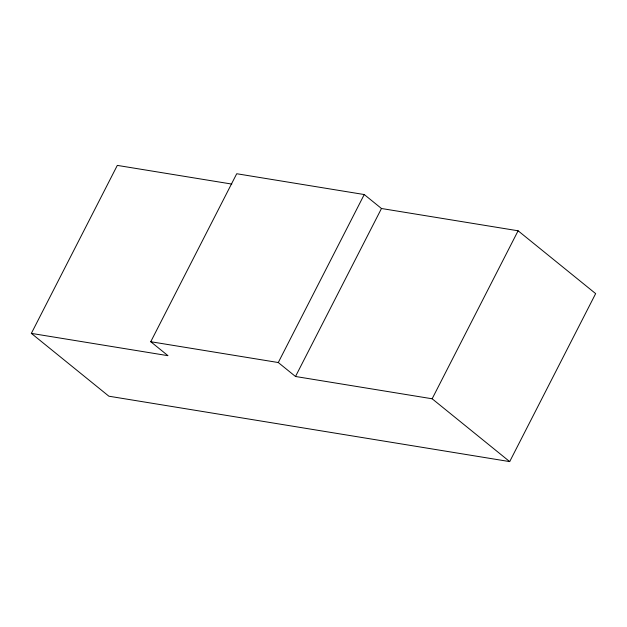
<?xml version="1.0" encoding="UTF-8"?>
<svg xmlns="http://www.w3.org/2000/svg" width="627" height="627" viewBox="0 0 627 627"><rect width="100%" height="100%" fill="white"/><g stroke="black" fill="none" stroke-linecap="round" stroke-linejoin="round"><path stroke-width="0.94" d="M31.35 333.384L167.981 355.681L150.754 341.723L236.716 173.734L364.24 194.542L381.475 208.501L518.106 230.791L595.65 293.616L509.688 461.605L108.894 396.209L31.35 333.384L117.312 165.395L231.818 184.079M150.754 341.723L278.278 362.531L364.24 194.542M278.278 362.531L295.505 376.49L381.475 208.501M295.505 376.49L432.144 398.78L518.106 230.791M432.144 398.78L509.688 461.605"/></g></svg>
